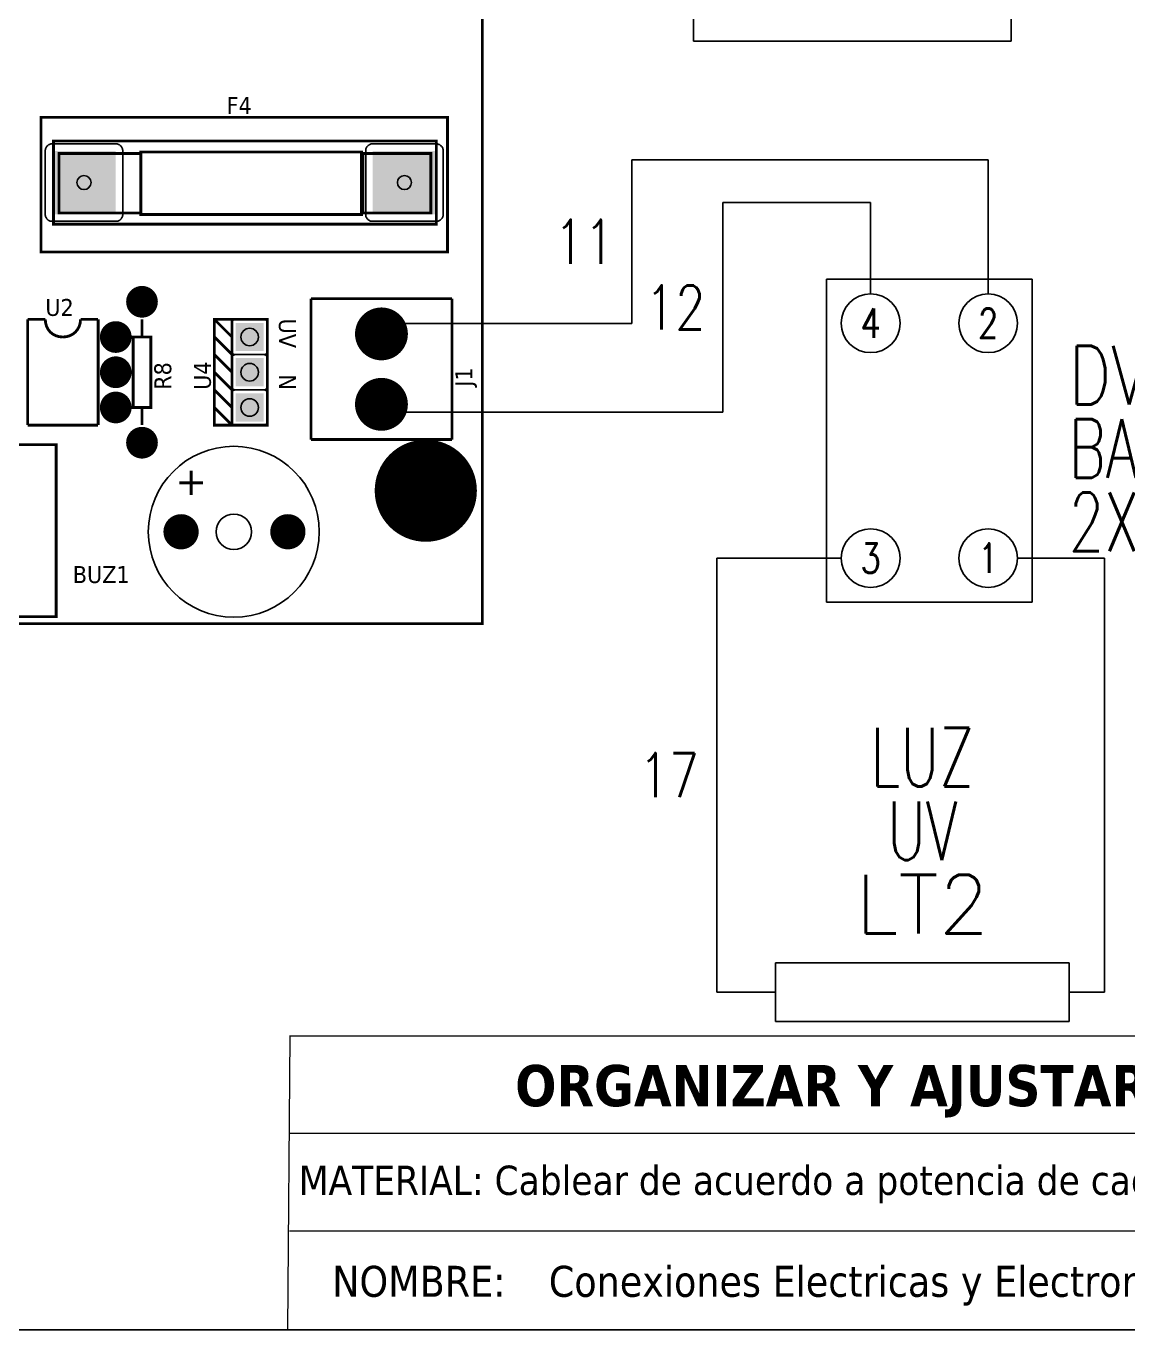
# Model space of a CAD drawing. Header units: millimetres. Extents: x 123.5 to 144.3, y 105.4 to 121.6.
# Drawn here: x 132.34 to 137.03, y 105.41 to 110.96 of the extents above; entities that cross this region are included whole.
import ezdxf
from ezdxf.enums import TextEntityAlignment as Align

# ---------------------------------------------------------------- set-up
doc = ezdxf.new("R2010")
doc.units = ezdxf.units.MM
doc.linetypes.add('CENTERX2', pattern=[20.32, 12.7, -2.54, 2.54, -2.54])
for name, color, linetype in [('CONTORNO', 179, 'Continuous'), ('DESC', 250, 'Continuous'), ('SYMS', 7, 'Continuous'), ('TAGS', 250, 'Continuous'), ('TERMS', 250, 'Continuous'), ('WIRES', 7, 'Continuous')]:
    doc.layers.add(name, color=color, linetype=linetype)
doc.layers.add('WIRENO', color=7, linetype='Continuous', true_color=0x000000)
doc.styles.add('SLDTEXTSTYLE0', font='tahoma.ttf')
doc.styles.add('SLDTEXTSTYLE1', font='')
doc.styles.get("Standard").update_dxf_attribs({"font": 'tahoma.ttf'})
doc.styles.add('WD', font='romans.shx')
doc.styles.get('SLDTEXTSTYLE1').set_extended_font_data('Tahoma', bold=True)

# ---------------------------------------------------------------- blocks, each defined once
blk = doc.blocks.new('EPAD')
at = {"const_width": 0.5}
blk.add_lwpolyline([(-0.25, 0, 1), (0.25, 0, 1)], format="xyb", close=True, dxfattribs=at)
blk = doc.blocks.new('RPAD')
blk.add_trace([(-0.5, -0.5), (-0.5, 0.5), (0.5, -0.5), (0.5, 0.5)])
blk = doc.blocks.new('tarjetaconvariacion')
at = {"const_width": 0.008}
for points in [[(127.847, 109.7465), (133.0405, 109.7465), (133.0405, 113.7851), (127.847, 113.7851), (127.847, 109.7465)], [(127.847, 109.7465), (133.0405, 109.7465), (133.0405, 113.7851), (127.847, 113.7851), (127.847, 109.7465)], [(127.847, 109.7465), (133.0405, 109.7465), (133.0405, 113.7851), (127.847, 113.7851), (127.847, 109.7465)], [(131.7879, 110.8016), (132.9415, 110.8016), (132.9415, 111.1835), (131.7879, 111.1835), (131.7879, 110.8016)], [(131.7879, 110.8016), (132.9415, 110.8016), (132.9415, 111.1835), (131.7879, 111.1835), (131.7879, 110.8016)], [(131.7879, 110.8016), (132.9415, 110.8016), (132.9415, 111.1835), (131.7879, 111.1835), (131.7879, 110.8016)], [(131.8234, 110.8804), (132.91, 110.8804), (132.91, 111.1166), (131.8234, 111.1166), (131.8234, 110.8804)], [(131.8234, 110.8804), (132.91, 110.8804), (132.91, 111.1166), (131.8234, 111.1166), (131.8234, 110.8804)], [(131.8234, 110.8804), (132.91, 110.8804), (132.91, 111.1166), (131.8234, 111.1166), (131.8234, 110.8804)], [(131.8391, 110.9119), (132.0714, 110.9119), (132.0714, 111.0812), (131.8391, 111.0812), (131.8391, 110.9119)], [(131.8391, 110.9119), (132.0714, 110.9119), (132.0714, 111.0812), (131.8391, 111.0812), (131.8391, 110.9119)], [(131.8391, 110.9119), (132.0714, 110.9119), (132.0714, 111.0812), (131.8391, 111.0812), (131.8391, 110.9119)], [(132.0714, 110.9079), (132.6974, 110.9079), (132.6974, 111.0851), (132.0714, 111.0851), (132.0714, 110.9079)], [(132.0714, 110.9079), (132.6974, 110.9079), (132.6974, 111.0851), (132.0714, 111.0851), (132.0714, 110.9079)], [(132.0714, 110.9079), (132.6974, 110.9079), (132.6974, 111.0851), (132.0714, 111.0851), (132.0714, 110.9079)], [(132.7013, 110.9119), (132.8942, 110.9119), (132.8942, 111.0812), (132.7013, 111.0812), (132.7013, 110.9119)], [(132.7013, 110.9119), (132.8942, 110.9119), (132.8942, 111.0812), (132.7013, 111.0812), (132.7013, 110.9119)], [(132.7013, 110.9119), (132.8942, 110.9119), (132.8942, 111.0812), (132.7013, 111.0812), (132.7013, 110.9119)], [(132.9542, 110.669), (132.5542, 110.669)], [(132.5542, 110.669), (132.5542, 110.269)], [(132.9542, 110.669), (132.5542, 110.669)], [(132.5542, 110.669), (132.5542, 110.269)], [(132.9542, 110.669), (132.5542, 110.669)], [(132.5542, 110.669), (132.5542, 110.269)], [(132.9542, 110.669), (132.9542, 110.269)], [(132.9542, 110.669), (132.9542, 110.269)], [(132.9542, 110.669), (132.9542, 110.269)], [(131.7502, 110.6101), (131.8002, 110.6101)], [(131.7502, 110.6101), (131.7502, 110.3101)], [(131.7502, 110.6101), (131.8002, 110.6101)], [(131.7502, 110.6101), (131.7502, 110.3101)], [(131.7502, 110.6101), (131.8002, 110.6101)], [(131.7502, 110.6101), (131.7502, 110.3101)], [(131.8502, 110.5601), (131.8397, 110.5611), (131.8301, 110.5638), (131.8216, 110.5683), (131.8143, 110.5742), (131.8083, 110.5815), (131.8039, 110.5901), (131.8011, 110.5996), (131.8002, 110.6101)], [(131.8502, 110.5601), (131.8397, 110.5611), (131.8301, 110.5638), (131.8216, 110.5683), (131.8143, 110.5742), (131.8083, 110.5815), (131.8039, 110.5901), (131.8011, 110.5996), (131.8002, 110.6101)], [(131.8502, 110.5601), (131.8397, 110.5611), (131.8301, 110.5638), (131.8216, 110.5683), (131.8143, 110.5742), (131.8083, 110.5815), (131.8039, 110.5901), (131.8011, 110.5996), (131.8002, 110.6101)], [(131.8502, 110.5601), (131.8603, 110.5611), (131.8698, 110.5638), (131.8783, 110.5683), (131.8857, 110.5742), (131.8917, 110.5815), (131.8963, 110.5901), (131.8992, 110.5996), (131.9002, 110.6101)], [(131.8502, 110.5601), (131.8603, 110.5611), (131.8698, 110.5638), (131.8783, 110.5683), (131.8857, 110.5742), (131.8917, 110.5815), (131.8963, 110.5901), (131.8992, 110.5996), (131.9002, 110.6101)], [(131.8502, 110.5601), (131.8603, 110.5611), (131.8698, 110.5638), (131.8783, 110.5683), (131.8857, 110.5742), (131.8917, 110.5815), (131.8963, 110.5901), (131.8992, 110.5996), (131.9002, 110.6101)], [(131.9002, 110.6101), (131.9502, 110.6101)], [(131.9002, 110.6101), (131.9502, 110.6101)], [(131.9002, 110.6101), (131.9502, 110.6101)], [(131.9502, 110.6101), (131.9502, 110.3101)], [(131.9502, 110.6101), (131.9502, 110.3101)], [(131.9502, 110.6101), (131.9502, 110.3101)], [(132.0746, 110.6101), (132.0746, 110.5601)], [(132.0746, 110.6101), (132.0746, 110.5601)], [(132.0746, 110.6101), (132.0746, 110.5601)], [(132.3301, 110.3101), (132.4301, 110.3101), (132.4301, 110.6101), (132.3301, 110.6101), (132.3301, 110.3101), (132.2801, 110.3101), (132.2801, 110.6101), (132.3301, 110.6101)], [(132.3301, 110.5601), (132.2801, 110.6101)], [(132.3301, 110.3101), (132.4301, 110.3101), (132.4301, 110.6101), (132.3301, 110.6101), (132.3301, 110.3101), (132.2801, 110.3101), (132.2801, 110.6101), (132.3301, 110.6101)], [(132.3301, 110.5601), (132.2801, 110.6101)], [(132.3301, 110.3101), (132.4301, 110.3101), (132.4301, 110.6101), (132.3301, 110.6101), (132.3301, 110.3101), (132.2801, 110.3101), (132.2801, 110.6101), (132.3301, 110.6101)], [(132.3301, 110.5601), (132.2801, 110.6101)], [(132.0496, 110.3601), (132.0996, 110.3601), (132.0996, 110.5601), (132.0496, 110.5601), (132.0496, 110.3601)], [(132.0496, 110.3601), (132.0996, 110.3601), (132.0996, 110.5601), (132.0496, 110.5601), (132.0496, 110.3601)], [(132.0496, 110.3601), (132.0996, 110.3601), (132.0996, 110.5601), (132.0496, 110.5601), (132.0496, 110.3601)], [(132.3301, 110.5101), (132.2801, 110.5601)], [(132.3301, 110.5101), (132.2801, 110.5601)], [(132.3301, 110.5101), (132.2801, 110.5601)], [(132.3301, 110.4601), (132.2801, 110.5101)], [(132.3301, 110.4601), (132.2801, 110.5101)], [(132.3301, 110.4601), (132.2801, 110.5101)], [(132.3301, 110.4101), (132.2801, 110.4601)], [(132.3301, 110.4101), (132.2801, 110.4601)], [(132.3301, 110.4101), (132.2801, 110.4601)], [(132.3301, 110.3601), (132.2801, 110.4101)], [(132.3301, 110.3601), (132.2801, 110.4101)], [(132.3301, 110.3601), (132.2801, 110.4101)], [(132.0746, 110.3601), (132.0746, 110.3101)], [(132.0746, 110.3601), (132.0746, 110.3101)], [(132.0746, 110.3601), (132.0746, 110.3101)], [(132.3301, 110.3101), (132.2801, 110.3601)], [(132.3301, 110.3101), (132.2801, 110.3601)], [(132.3301, 110.3101), (132.2801, 110.3601)], [(131.7502, 110.3101), (131.9502, 110.3101)], [(131.7502, 110.3101), (131.9502, 110.3101)], [(131.7502, 110.3101), (131.9502, 110.3101)], [(130.4533, 109.7662), (131.8312, 109.7662), (131.8312, 110.2544), (130.4533, 110.2544), (130.4533, 109.7662)], [(130.4533, 109.7662), (131.8312, 109.7662), (131.8312, 110.2544), (130.4533, 110.2544), (130.4533, 109.7662)], [(130.4533, 109.7662), (131.8312, 109.7662), (131.8312, 110.2544), (130.4533, 110.2544), (130.4533, 109.7662)], [(132.9542, 110.269), (132.5542, 110.269)], [(132.9542, 110.269), (132.5542, 110.269)], [(132.9542, 110.269), (132.5542, 110.269)]]:
    blk.add_lwpolyline(points, dxfattribs=at)
for points in [[(131.82, 111.1085), (132, 111.1085), (132.0021, 111.1084), (132.0041, 111.1081), (132.006, 111.1076), (132.0079, 111.1069), (132.0096, 111.1061), (132.0113, 111.1051), (132.0128, 111.104), (132.0142, 111.1027), (132.0155, 111.1013), (132.0166, 111.0998), (132.0176, 111.0981), (132.0184, 111.0964), (132.0191, 111.0945), (132.0196, 111.0926), (132.0199, 111.0906), (132.02, 111.0885), (132.02, 110.9085), (132.0199, 110.9064), (132.0196, 110.9044), (132.0191, 110.9025), (132.0184, 110.9006), (132.0176, 110.8989), (132.0166, 110.8972), (132.0155, 110.8957), (132.0142, 110.8943), (132.0128, 110.893), (132.0113, 110.8918), (132.0096, 110.8909), (132.0079, 110.89), (132.006, 110.8894), (132.0041, 110.8889), (132.0021, 110.8886), (132, 110.8885), (131.82, 110.8885), (131.8179, 110.8886), (131.8159, 110.8889), (131.814, 110.8894), (131.8121, 110.89), (131.8104, 110.8909), (131.8087, 110.8918), (131.8072, 110.893), (131.8058, 110.8943), (131.8045, 110.8957), (131.8033, 110.8972), (131.8024, 110.8989), (131.8015, 110.9006), (131.8009, 110.9025), (131.8004, 110.9044), (131.8001, 110.9064), (131.8, 110.9085), (131.8, 111.0885), (131.8001, 111.0906), (131.8004, 111.0926), (131.8009, 111.0945), (131.8015, 111.0964), (131.8024, 111.0981), (131.8033, 111.0998), (131.8045, 111.1013), (131.8058, 111.1027), (131.8072, 111.104), (131.8087, 111.1051), (131.8104, 111.1061), (131.8121, 111.1069), (131.814, 111.1076), (131.8159, 111.1081), (131.8179, 111.1084), (131.82, 111.1085)], [(132.7294, 111.1085), (132.9094, 111.1085), (132.9115, 111.1084), (132.9135, 111.1081), (132.9155, 111.1076), (132.9173, 111.1069), (132.9191, 111.1061), (132.9207, 111.1051), (132.9222, 111.104), (132.9236, 111.1027), (132.9249, 111.1013), (132.9261, 111.0998), (132.9271, 111.0981), (132.9279, 111.0964), (132.9285, 111.0945), (132.929, 111.0926), (132.9293, 111.0906), (132.9294, 111.0885), (132.9294, 110.9085), (132.9293, 110.9064), (132.929, 110.9044), (132.9285, 110.9025), (132.9279, 110.9006), (132.9271, 110.8989), (132.9261, 110.8972), (132.9249, 110.8957), (132.9236, 110.8943), (132.9222, 110.893), (132.9207, 110.8918), (132.9191, 110.8909), (132.9173, 110.89), (132.9155, 110.8894), (132.9135, 110.8889), (132.9115, 110.8886), (132.9094, 110.8885), (132.7294, 110.8885), (132.7274, 110.8886), (132.7253, 110.8889), (132.7234, 110.8894), (132.7216, 110.89), (132.7198, 110.8909), (132.7182, 110.8918), (132.7166, 110.893), (132.7152, 110.8943), (132.7139, 110.8957), (132.7128, 110.8972), (132.7118, 110.8989), (132.711, 110.9006), (132.7103, 110.9025), (132.7098, 110.9044), (132.7095, 110.9064), (132.7094, 110.9085), (132.7094, 111.0885), (132.7095, 111.0906), (132.7098, 111.0926), (132.7103, 111.0945), (132.711, 111.0964), (132.7118, 111.0981), (132.7128, 111.0998), (132.7139, 111.1013), (132.7152, 111.1027), (132.7166, 111.104), (132.7182, 111.1051), (132.7198, 111.1061), (132.7216, 111.1069), (132.7234, 111.1076), (132.7253, 111.1081), (132.7274, 111.1084), (132.7294, 111.1085)], [(132.3301, 110.5201), (132.3301, 110.6001), (132.3301, 110.6012), (132.3303, 110.6022), (132.3305, 110.6031), (132.3308, 110.604), (132.3312, 110.6049), (132.3317, 110.6057), (132.3323, 110.6065), (132.3329, 110.6072), (132.3336, 110.6079), (132.3344, 110.6084), (132.3352, 110.6089), (132.3361, 110.6093), (132.337, 110.6097), (132.338, 110.6099), (132.339, 110.6101), (132.3401, 110.6101), (132.4201, 110.6101), (132.4211, 110.6101), (132.4221, 110.6099), (132.4231, 110.6097), (132.424, 110.6093), (132.4249, 110.6089), (132.4257, 110.6084), (132.4265, 110.6079), (132.4272, 110.6072), (132.4278, 110.6065), (132.4284, 110.6057), (132.4289, 110.6049), (132.4293, 110.604), (132.4296, 110.6031), (132.4299, 110.6022), (132.43, 110.6012), (132.4301, 110.6001), (132.4301, 110.5201), (132.43, 110.5191), (132.4299, 110.5181), (132.4296, 110.5171), (132.4293, 110.5162), (132.4289, 110.5153), (132.4284, 110.5145), (132.4278, 110.5137), (132.4272, 110.513), (132.4265, 110.5124), (132.4257, 110.5118), (132.4249, 110.5113), (132.424, 110.5109), (132.4231, 110.5106), (132.4221, 110.5103), (132.4211, 110.5102), (132.4201, 110.5101), (132.3401, 110.5101), (132.339, 110.5102), (132.338, 110.5103), (132.337, 110.5106), (132.3361, 110.5109), (132.3352, 110.5113), (132.3344, 110.5118), (132.3336, 110.5124), (132.3329, 110.513), (132.3323, 110.5137), (132.3317, 110.5145), (132.3312, 110.5153), (132.3308, 110.5162), (132.3305, 110.5171), (132.3303, 110.5181), (132.3301, 110.5191), (132.3301, 110.5201)], [(132.3301, 110.4201), (132.3301, 110.5001), (132.3301, 110.5012), (132.3303, 110.5022), (132.3305, 110.5031), (132.3308, 110.504), (132.3312, 110.5049), (132.3317, 110.5057), (132.3323, 110.5065), (132.3329, 110.5072), (132.3336, 110.5079), (132.3344, 110.5084), (132.3352, 110.5089), (132.3361, 110.5093), (132.337, 110.5097), (132.338, 110.5099), (132.339, 110.5101), (132.3401, 110.5101), (132.4201, 110.5101), (132.4211, 110.5101), (132.4221, 110.5099), (132.4231, 110.5097), (132.424, 110.5093), (132.4249, 110.5089), (132.4257, 110.5084), (132.4265, 110.5079), (132.4272, 110.5072), (132.4278, 110.5065), (132.4284, 110.5057), (132.4289, 110.5049), (132.4293, 110.504), (132.4296, 110.5031), (132.4299, 110.5022), (132.43, 110.5012), (132.4301, 110.5001), (132.4301, 110.4201), (132.43, 110.4191), (132.4299, 110.4181), (132.4296, 110.4171), (132.4293, 110.4162), (132.4289, 110.4153), (132.4284, 110.4145), (132.4278, 110.4137), (132.4272, 110.413), (132.4265, 110.4124), (132.4257, 110.4118), (132.4249, 110.4113), (132.424, 110.4109), (132.4231, 110.4106), (132.4221, 110.4103), (132.4211, 110.4102), (132.4201, 110.4101), (132.3401, 110.4101), (132.339, 110.4102), (132.338, 110.4103), (132.337, 110.4106), (132.3361, 110.4109), (132.3352, 110.4113), (132.3344, 110.4118), (132.3336, 110.4124), (132.3329, 110.413), (132.3323, 110.4137), (132.3317, 110.4145), (132.3312, 110.4153), (132.3308, 110.4162), (132.3305, 110.4171), (132.3303, 110.4181), (132.3301, 110.4191), (132.3301, 110.4201)], [(132.3301, 110.3201), (132.3301, 110.4001), (132.3301, 110.4012), (132.3303, 110.4022), (132.3305, 110.4031), (132.3308, 110.404), (132.3312, 110.4049), (132.3317, 110.4057), (132.3323, 110.4065), (132.3329, 110.4072), (132.3336, 110.4079), (132.3344, 110.4084), (132.3352, 110.4089), (132.3361, 110.4093), (132.337, 110.4097), (132.338, 110.4099), (132.339, 110.4101), (132.3401, 110.4101), (132.4201, 110.4101), (132.4211, 110.4101), (132.4221, 110.4099), (132.4231, 110.4097), (132.424, 110.4093), (132.4249, 110.4089), (132.4257, 110.4084), (132.4265, 110.4079), (132.4272, 110.4072), (132.4278, 110.4065), (132.4284, 110.4057), (132.4289, 110.4049), (132.4293, 110.404), (132.4296, 110.4031), (132.4299, 110.4022), (132.43, 110.4012), (132.4301, 110.4001), (132.4301, 110.3201), (132.43, 110.3191), (132.4299, 110.3181), (132.4296, 110.3171), (132.4293, 110.3162), (132.4289, 110.3153), (132.4284, 110.3145), (132.4278, 110.3137), (132.4272, 110.313), (132.4265, 110.3124), (132.4257, 110.3118), (132.4249, 110.3113), (132.424, 110.3109), (132.4231, 110.3106), (132.4221, 110.3103), (132.4211, 110.3102), (132.4201, 110.3101), (132.3401, 110.3101), (132.339, 110.3102), (132.338, 110.3103), (132.337, 110.3106), (132.3361, 110.3109), (132.3352, 110.3113), (132.3344, 110.3118), (132.3336, 110.3124), (132.3329, 110.313), (132.3323, 110.3137), (132.3317, 110.3145), (132.3312, 110.3153), (132.3308, 110.3162), (132.3305, 110.3171), (132.3303, 110.3181), (132.3301, 110.3191), (132.3301, 110.3201)]]:
    blk.add_lwpolyline(points, close=True)
for centre, radius in [((131.91, 110.9985), 0.02), ((132.8194, 110.9985), 0.02), ((132.0746, 110.6601), 0.025), ((132.0002, 110.5601), 0.03), ((132.7542, 110.569), 0.03), ((132.3801, 110.5601), 0.025), ((132.0002, 110.4601), 0.03), ((132.3801, 110.4601), 0.025), ((132.0002, 110.3601), 0.03), ((132.3801, 110.3601), 0.025), ((132.7542, 110.369), 0.03), ((132.0746, 110.2601), 0.025), ((132.3351, 110.0073), 0.2426), ((132.3351, 110.0073), 0.2426), ((132.3351, 110.0073), 0.2426), ((132.88, 110.1239), 0.03), ((132.3351, 110.0073), 0.0504), ((132.3351, 110.0073), 0.0504), ((132.3351, 110.0073), 0.0504), ((132.1855, 110.0073), 0.01), ((132.4886, 110.0073), 0.01)]:
    blk.add_circle(centre, radius)
for name, p, xscale, yscale in [('RPAD', (131.91, 110.9985), 0.18, 0.18), ('RPAD', (132.8194, 110.9985), 0.18, 0.18), ('EPAD', (132.0746, 110.6601), 0.09, 0.09), ('EPAD', (132.0746, 110.6601), 0.07, 0.07), ('EPAD', (132.7542, 110.569), 0.15, 0.15), ('EPAD', (132.7542, 110.569), 0.12, 0.12), ('EPAD', (132.0002, 110.5601), 0.09, 0.09), ('EPAD', (132.0002, 110.5601), 0.07, 0.07), ('EPAD', (132.0002, 110.4601), 0.09, 0.09), ('EPAD', (132.0002, 110.4601), 0.07, 0.07), ('EPAD', (132.7542, 110.369), 0.15, 0.15), ('EPAD', (132.0002, 110.3601), 0.09, 0.09), ('EPAD', (132.7542, 110.369), 0.12, 0.12), ('EPAD', (132.0002, 110.3601), 0.07, 0.07), ('EPAD', (132.0746, 110.2601), 0.09, 0.09), ('EPAD', (132.0746, 110.2601), 0.07, 0.07), ('EPAD', (132.88, 110.1239), 0.29, 0.29), ('EPAD', (132.88, 110.1239), 0.25, 0.25), ('EPAD', (132.1855, 110.0073), 0.1, 0.1), ('EPAD', (132.1855, 110.0073), 0.08, 0.08), ('EPAD', (132.4886, 110.0073), 0.1, 0.1), ('EPAD', (132.4886, 110.0073), 0.08, 0.08)]:
    blk.add_blockref(name, p, dxfattribs=dict(xscale=xscale, yscale=yscale))
at = {"xscale": 0.08, "yscale": 0.08, "rotation": 90}
for p in [(132.3801, 110.5601), (132.3801, 110.4601), (132.3801, 110.3601)]:
    blk.add_blockref('RPAD', p, dxfattribs=at)
for s, height, width, p in [('F4', 0.048, 1.041667, (132.3147, 111.1935)), ('F4', 0.048, 1.041667, (132.3147, 111.1935)), ('F4', 0.048, 1.041667, (132.3147, 111.1935)), ('U2', 0.048, 1.041667, (131.8002, 110.6201)), ('U2', 0.048, 1.041667, (131.8002, 110.6201)), ('U2', 0.048, 1.041667, (131.8002, 110.6201)), ('+', 0.08, 1.125, (132.1697, 110.1117)), ('+', 0.08, 1.125, (132.1697, 110.1117)), ('+', 0.08, 1.125, (132.1697, 110.1117)), ('BUZ1', 0.048, 1.041667, (131.8781, 109.8618)), ('BUZ1', 0.048, 1.041667, (131.8781, 109.8618)), ('BUZ1', 0.048, 1.041667, (131.8781, 109.8618))]:
    blk.add_text(s, height=height, dxfattribs=dict(width=width)).set_placement(p)
at = {"width": 1.041667}
for s, rotation, p in [('UV    N', 270, (132.4633, 110.6124)), ('UV    N', 270, (132.4633, 110.6124)), ('UV    N', 270, (132.4633, 110.6124)), ('R8', 90, (132.1576, 110.4101)), ('R8', 90, (132.1576, 110.4101)), ('R8', 90, (132.1576, 110.4101)), ('U4', 90, (132.2701, 110.4101)), ('U4', 90, (132.2701, 110.4101)), ('U4', 90, (132.2701, 110.4101)), ('J1', 90, (133.0122, 110.419)), ('J1', 90, (133.0122, 110.419)), ('J1', 90, (133.0122, 110.419))]:
    blk.add_text(s, height=0.048, rotation=rotation, dxfattribs=at).set_placement(p)
blk = doc.blocks.new('VDV1TFL')
for p, q in [((-0.3438, 0.3438), (-0.3438, -0.3438)), ((0.0938, 0.3438), (-0.3438, 0.3438)), ((0.0938, -0.3438), (0.0938, 0.3438)), ((-0.3438, -0.3438), (0.0938, -0.3438))]:
    blk.add_line(p, q)
for centre in [(-0.25, 0.25), (0, 0.25), (-0.25, -0.25), (0, -0.25)]:
    blk.add_circle(centre, 0.0625)
at = {"style": 'WD', "width": 0.7}
for tag, p in [('INST', (-0.1195, 0.5446)), ('LOC', (-0.1195, 0.375)), ('RATING2', (-0.125, -0.1562))]:
    blk.add_attdef(tag, text='', height=0.125, dxfattribs=at).set_placement(p, align=Align.CENTER)
at = {"style": 'WD', "flags": 1}
for tag, p in [('X2TERM04', (-0.25, 0.3125)), ('X2TERM02', (0, 0.3125)), ('X4TERM04', (-0.3125, 0.25)), ('X1TERM02', (0.0625, 0.25)), ('X4TERM03', (-0.3125, -0.25)), ('X1TERM01', (0.0625, -0.25)), ('X8TERM03', (-0.25, -0.3125)), ('X8TERM01', (0, -0.3125))]:
    blk.add_attdef(tag, p, '', height=0.0125, dxfattribs=at)
at = {"linetype": 'Continuous', "style": 'WD', "width": 0.8, "flags": 8}
for tag, p in [('TERM04', (-0.25, 0.25)), ('TERM02', (0, 0.25)), ('TERM03', (-0.25, -0.25)), ('TERM01', (0, -0.25))]:
    blk.add_attdef(tag, text='', height=0.0625, dxfattribs=at).set_placement(p, align=Align.MIDDLE)
at = {"style": 'WD'}
for tag, p, width in [('TAG1', (0.1719, 0.0774), 0.8), ('DESC1', (0.1719, -0.0789), 0.7), ('DESC2', (0.1719, -0.2351), 0.7), ('XREF', (0.1719, -0.3914), 0.7)]:
    blk.add_attdef(tag, p, '', height=0.125, dxfattribs=dict(at, width=width))
at = {"style": 'WD', "width": 0.7}
blk.add_attdef('RATING1', text='', height=0.125, dxfattribs=at).set_placement((-0.125, 0.0625), align=Align.MIDDLE)
at = {"style": 'WD', "flags": 9}
blk.add_attdef('FAMILY', text='', height=0.01, dxfattribs=at).set_placement((-0.1303, -0.0802), align=Align.CENTER)
at = {"linetype": 'Continuous', "style": 'WD', "flags": 1}
for tag, p in [('MFG', (-0.125, -0.1096)), ('CAT', (-0.125, -0.0907))]:
    blk.add_attdef(tag, text='', height=0.01, dxfattribs=at).set_placement(p, align=Align.MIDDLE)
at = {"linetype": 'Continuous', "style": 'WD', "flags": 9}
blk.add_attdef('ASSYCODE', text='', height=0.01, dxfattribs=at).set_placement((-0.125, -0.125), align=Align.CENTER)
blk = doc.blocks.new('HLT1ENC')
for p, q in [((-0.3125, 0.0625), (-0.3125, -0.0625)), ((0.3125, 0.0625), (-0.3125, 0.0625)), ((0.3125, -0.0625), (0.3125, 0.0625)), ((-0.3125, -0.0625), (0.3125, -0.0625))]:
    blk.add_line(p, q)
at = {"style": 'WD', "width": 0.7}
for tag, p in [('INST', (0, 0.7633)), ('LOC', (0, 0.5937)), ('DESC1', (0, 0.4375)), ('DESC2', (0, 0.2812))]:
    blk.add_attdef(tag, text='', height=0.125, dxfattribs=at).set_placement(p, align=Align.CENTER)
at = {"style": 'WD'}
blk.add_attdef('TAG1', text='', height=0.125, dxfattribs=at).set_placement((0, 0.125), align=Align.CENTER)
for tag, p, height, flags in [('FAMILY', (0.3297, 0.1523), 0.01, 9), ('X4TERM01', (-0.3125, 0), 0.0125, 1), ('X1TERM02', (0.3125, 0), 0.0125, 1)]:
    blk.add_attdef(tag, p, '', height=height, dxfattribs=dict(at, flags=flags))
at = {"linetype": 'Continuous', "style": 'WD', "flags": 9}
for tag, p in [('CAT', (0.3547, 0.1082)), ('MFG', (0.3528, 0.0887)), ('ASSYCODE', (0.355, 0.0714))]:
    blk.add_attdef(tag, text='', height=0.01, dxfattribs=at).set_placement(p, align=Align.CENTER)
at = {"linetype": 'Continuous', "style": 'WD', "flags": 8}
blk.add_attdef('TERM01', text='', height=0.125, dxfattribs=at).set_placement((-0.4062, -0.0314), align=Align.TOP_RIGHT)
blk.add_attdef('TERM02', text='', height=0.125, dxfattribs=at).set_placement((0.4062, -0.0314), align=Align.TOP_LEFT)
blk = doc.blocks.new('WD_WNV')
at = {"style": 'WD', "flags": 1}
for tag, p in [('W01USER', (-0.0625, 0.0938)), ('W02USER', (-0.0625, 0.0859)), ('W03USER', (-0.0625, 0.0781)), ('W04USER', (-0.0625, 0.0703)), ('W05USER', (-0.0625, 0.0625)), ('W06USER', (-0.0625, 0.0547)), ('W07USER', (-0.0625, 0.0469)), ('W08USER', (-0.0625, 0.0391)), ('W09USER', (-0.0625, 0.0312)), ('W10USER', (-0.0625, 0.0234))]:
    blk.add_attdef(tag, text='', height=0.005, dxfattribs=at).set_placement(p, align=Align.CENTER)
at = {"linetype": 'Continuous', "style": 'WD', "width": 0.8}
blk.add_attdef('WIRENO', text='', height=0.125, dxfattribs=at).set_placement((-0.05, 0), align=Align.MIDDLE_RIGHT)

msp = doc.modelspace()

# ---------------------------------------------------------------- linework, layer by layer
at = {"color": 7, "linetype": 'Continuous', "lineweight": 0}
for p, q in [((133.4665, 106.6567), (133.4562, 105.4077)), ((141.7655, 106.6563), (133.4651, 106.6563)), ((139.6906, 106.2413), (133.4651, 106.2413)), ((144.2555, 105.8263), (133.4651, 105.8263))]:
    msp.add_line(p, q, dxfattribs=at)
at = {"color": 7, "linetype": 'Continuous'}
msp.add_line((123.5055, 105.4055), (144.2555, 105.4055), dxfattribs=at)
at = {"color": 7, "linetype": 'CENTERX2', "lineweight": 0}
msp.add_line((133.462, 105.4055), (144.2555, 105.4055), dxfattribs=at)
at = {"layer": 'WIRES'}
for p, q in [((136.5374, 110.8931), (136.5374, 111.4686)), ((135.1854, 111.169), (135.1854, 110.8931)), ((135.1854, 110.8931), (136.5374, 110.8931)), ((134.9232, 109.6901), (134.9232, 110.3869)), ((134.9232, 110.3869), (136.4393, 110.3869)), ((136.4393, 110.3869), (136.4393, 109.8165)), ((135.3107, 109.3125), (135.3107, 110.2052)), ((135.3107, 110.2052), (135.9393, 110.2052)), ((135.9393, 110.2052), (135.9393, 109.8165)), ((133.8464, 109.6901), (134.9232, 109.6901)), ((133.8864, 109.3125), (135.3107, 109.3125)), ((135.2842, 106.8436), (135.2842, 108.6915)), ((135.2842, 108.6915), (135.8143, 108.6915)), ((136.9342, 108.6915), (136.5643, 108.6915)), ((136.9342, 106.8436), (136.9342, 108.6915)), ((135.5342, 106.8436), (135.2842, 106.8436)), ((136.7842, 106.8436), (136.9342, 106.8436))]:
    msp.add_line(p, q, dxfattribs=at)

# ---------------------------------------------------------------- block references
at = {"layer": 'DESC', "xscale": 1.5, "yscale": 1.5, "zscale": 1.5}
msp.add_blockref('tarjetaconvariacion', (-65.2745, -56.2071), dxfattribs=at)
at = {"layer": 'SYMS'}
ref = msp.add_blockref('VDV1TFL', (136.4393, 109.1915), dxfattribs=dict(at, xscale=2, yscale=2, zscale=2))
ref.add_attrib('TERM03', '3', dxfattribs={"layer": 'TERMS', "linetype": 'Continuous', "height": 0.125, "style": 'WD', "width": 0.8, "flags": 8}).set_placement((135.9393, 108.6915), align=Align.MIDDLE)
ref.add_attrib('DESC1', 'BALASTRO', (136.7831, 109.0337), dxfattribs={"layer": 'DESC', "height": 0.25, "style": 'WD', "width": 0.7})
ref.add_attrib('DESC2', '2X32W', (136.7831, 108.7212), dxfattribs={"layer": 'DESC', "height": 0.25, "style": 'WD', "width": 0.7})
ref.add_attrib('TERM04', '4', dxfattribs={"layer": 'TERMS', "linetype": 'Continuous', "height": 0.125, "style": 'WD', "width": 0.8, "flags": 8}).set_placement((135.9393, 109.6915), align=Align.MIDDLE)
ref.add_attrib('TERM02', '2', dxfattribs={"layer": 'TERMS', "linetype": 'Continuous', "height": 0.125, "style": 'WD', "width": 0.8, "flags": 8}).set_placement((136.4393, 109.6915), align=Align.MIDDLE)
ref.add_attrib('TERM01', '1', dxfattribs={"layer": 'TERMS', "linetype": 'Continuous', "height": 0.125, "style": 'WD', "width": 0.8, "flags": 8}).set_placement((136.4393, 108.6915), align=Align.MIDDLE)
ref.add_attrib('TAG1', 'DV1', (136.7831, 109.3462), dxfattribs={"layer": 'TAGS', "height": 0.25, "style": 'WD', "width": 0.8})
ref = msp.add_blockref('HLT1ENC', (136.1592, 106.8436), dxfattribs=dict(at, xscale=2, yscale=2, zscale=2))
ref.add_attrib('DESC2', 'UV', dxfattribs={"layer": 'DESC', "height": 0.25, "style": 'WD', "width": 0.7}).set_placement((136.1592, 107.4061), align=Align.CENTER)
ref.add_attrib('DESC1', 'LUZ', dxfattribs={"layer": 'DESC', "height": 0.25, "style": 'WD', "width": 0.7}).set_placement((136.1592, 107.7186), align=Align.CENTER)
ref.add_attrib('TAG1', 'LT2', dxfattribs={"layer": 'TAGS', "height": 0.25, "style": 'WD'}).set_placement((136.1592, 107.0936), align=Align.CENTER)
at = {"layer": 'WIRENO'}
ref = msp.add_blockref('WD_WNV', (134.9232, 110.0385), dxfattribs=dict(at, xscale=1.5, yscale=1.5, zscale=1.5))
ref.add_attrib('WIRENO', '11', dxfattribs={"linetype": 'Continuous', "height": 0.1875, "style": 'WD', "width": 0.8}).set_placement((134.8482, 110.0385), align=Align.MIDDLE_RIGHT)
ref = msp.add_blockref('WD_WNV', (135.3107, 109.7588), dxfattribs=dict(at, xscale=1.5, yscale=1.5, zscale=1.5))
ref.add_attrib('WIRENO', '12', dxfattribs={"linetype": 'Continuous', "height": 0.1875, "style": 'WD', "width": 0.8}).set_placement((135.2357, 109.7588), align=Align.MIDDLE_RIGHT)
ref = msp.add_blockref('WD_WNV', (135.2842, 107.7675), dxfattribs=dict(at, xscale=1.5, yscale=1.5, zscale=1.5))
ref.add_attrib('WIRENO', '17', dxfattribs={"linetype": 'Continuous', "height": 0.1875, "style": 'WD', "width": 0.8}).set_placement((135.2092, 107.7675), align=Align.MIDDLE_RIGHT)

# ---------------------------------------------------------------- texts
at = {"color": 7, "linetype": 'Continuous', "lineweight": 0, "attachment_point": 1, "style": 'SLDTEXTSTYLE0'}
for s, insert, char_height in [('MATERIAL: Cablear de acuerdo a potencia de cada conexión.', (133.5048, 106.1049), 0.1245), ('\\pi-0.39529,l0.52705,t1.0541;NOMBRE:^IConexiones Electricas y Electronicas Cabina CFLH', (133.5151, 105.6784), 0.131763)]:
    msp.add_mtext(s, dxfattribs=dict(at, insert=insert, char_height=char_height))
at = {"layer": 'CONTORNO', "color": 7, "insert": (136.4372, 106.5337), "char_height": 0.175683, "attachment_point": 2, "style": 'SLDTEXTSTYLE1'}
msp.add_mtext('ORGANIZAR Y AJUSTAR CABLEADO', dxfattribs=at)

doc.saveas('drawing.dxf')
